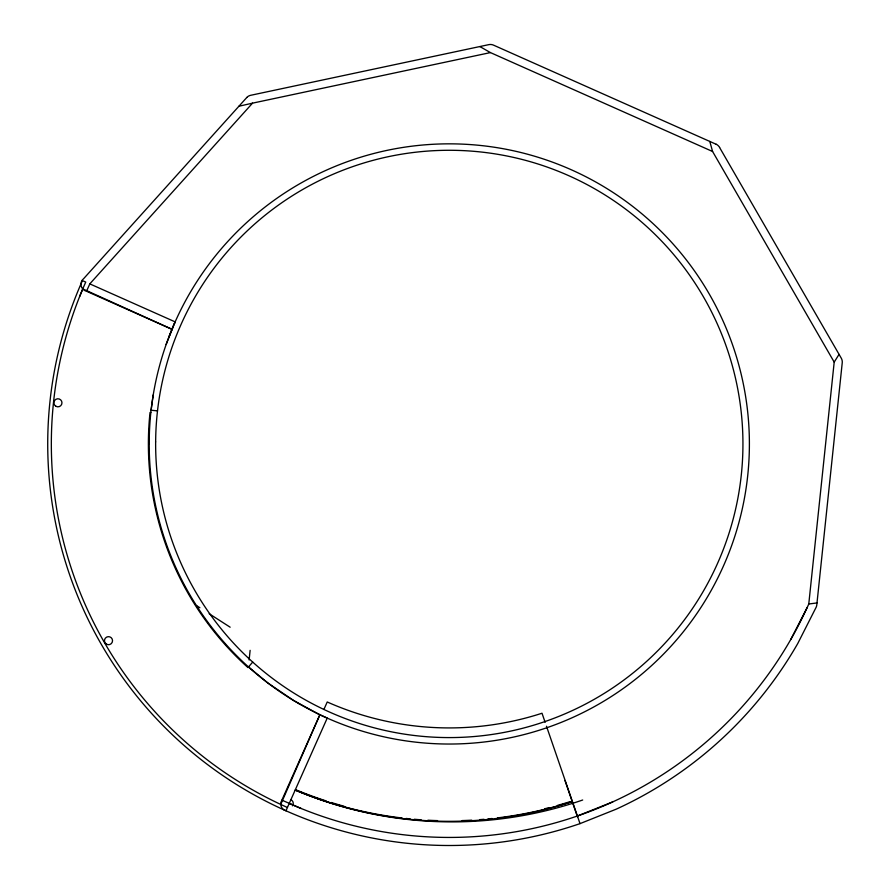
<?xml version="1.0" encoding="UTF-8"?>
<svg xmlns="http://www.w3.org/2000/svg" width="890" height="890" viewBox="0 0 890 890"><rect width="100%" height="100%" fill="white"/><g stroke="black" fill="none" stroke-linecap="round" stroke-linejoin="round"><path stroke-width="1.33" d="M149.186 443.932L149.364 433.53M280.739 804.438L319.855 714.815L327.231 718.097L285.957 810.79C281.34 809.511 279.293 804.171 281.874 800.143L319.855 714.815L293.622 700.508L267.879 683.008L248.41 666.888M249.122 659.991L250.123 650.345M289.239 803.414A393.502 393.502 0 0 0 808.776 603.987L834.197 362.119L839.036 354.387M153.214 394.915L151.089 410.212L157.497 410.891M166.141 344.474L175.13 321.868L89.801 283.877L86.519 291.252L171.848 329.233L82.781 288.894L79.688 296.415M168.733 337.388L173.439 325.729M174.284 323.804L175.13 321.868M323.904 709.441L327.231 701.976A300.108 300.108 0 0 0 542.01 713.235L545.136 722.335M807.174 607.525L790.732 639.543M89.801 283.877L252.538 103.151L490.423 52.588L712.59 151.5L834.197 362.119M252.727 662.093L247.943 667.556A300.909 300.909 0 0 1 150.032 412.482L150.833 412.56M246.775 97.511L83.816 278.481C78.965 282.264 80.556 289.773 86.519 291.252M612.765 801.879L577.388 816.008M287.425 807.486A397.952 397.952 0 0 1 85.74 282.074L82.436 280.606A401.568 401.568 0 0 0 580.013 823.628L616.114 809.21A401.568 401.568 0 0 0 767.202 689.26L770.584 684.81A401.568 401.568 0 0 0 797.763 643.503L816.141 607.269A8.032 8.032 0 0 0 816.798 604.833L842.218 362.964A7.91 7.91 0 0 0 841.373 358.358L719.576 147.473M238.898 106.244L252.538 103.151M808.776 603.987L816.987 602.942M301.165 808.498L281.874 800.143M716.183 144.28L493.705 45.223A7.91 7.91 0 0 0 489.066 44.589L250.858 95.263A7.91 7.91 0 0 0 246.741 97.477M479.899 46.58L490.423 52.588M196.379 605.489L199.872 607.736M209.195 613.733L230.154 627.205M546.482 726.229L580.013 823.628M564.961 780.497L577.577 817.142M709.786 141.421L712.59 151.5M290.641 799.643A4.027 4.027 0 0 1 292.465 805.839M570.067 801.668A401.568 401.568 0 0 1 557.474 805.406M548.552 807.797A401.568 401.568 0 0 1 544.713 808.754M343.996 806.207A401.568 401.568 0 0 1 331.202 802.502M326.129 800.9A401.568 401.568 0 0 1 296.415 790.02M572.415 801.567A393.502 393.502 0 0 1 295.547 790.042M571.069 801.879A401.568 401.568 0 0 1 497.432 817.888M492.126 818.5A401.568 401.568 0 0 1 487.965 818.922M483.993 819.29A401.568 401.568 0 0 1 479.821 819.623M471.733 820.157A401.568 401.568 0 0 1 462.099 820.58M437.546 820.613A401.568 401.568 0 0 1 427.912 820.213M421.148 819.801A401.568 401.568 0 0 1 414.262 819.256M410.234 818.889A401.568 401.568 0 0 1 406.096 818.455M402.08 817.999A401.568 401.568 0 0 1 295.191 790.042A401.568 401.568 0 0 0 582.694 800.01M716.194 144.247A7.91 7.91 0 0 1 719.598 147.462M155.639 441.907L155.639 443.932A293.655 293.655 0 0 0 593.752 699.596A293.655 293.655 0 0 0 600.794 192.385A293.655 293.655 0 0 0 155.75 435.789L155.639 441.907M299.24 703.834A300.108 300.108 0 0 0 749.391 443.932A300.108 300.108 0 0 0 299.24 184.041A300.108 300.108 0 0 0 299.24 703.834M55.925 406.296A4.027 4.027 0 0 0 61.966 402.803A4.027 4.027 0 0 0 55.925 399.31A4.027 4.027 0 0 0 55.925 406.296M106.489 644.182A4.027 4.027 0 0 0 112.54 640.689A4.027 4.027 0 0 0 106.489 637.196A4.027 4.027 0 0 0 106.489 644.182"/></g></svg>
